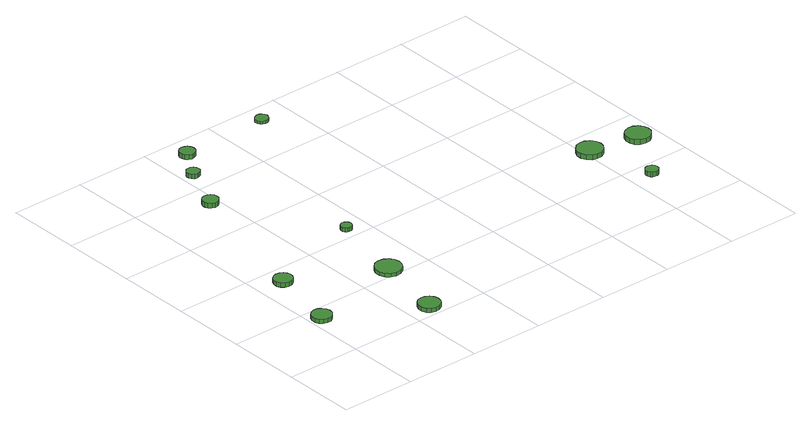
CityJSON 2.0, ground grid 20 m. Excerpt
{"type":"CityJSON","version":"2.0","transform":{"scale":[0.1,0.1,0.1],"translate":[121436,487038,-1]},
"CityObjects":{
"tree1":{"type":"SolitaryVegetationObject","attributes":{"function":"something"},"geometry":[{"type":"MultiSurface","lod":"1","boundaries":[[[0,1,2,3,4,5,6,7,8,9,10,11,12,13,14]],[[15,16,17,18,19,20,21,22,23,24,25,26,27,28,29]],[[0,29,28,1]],[[1,28,27,2]],[[2,27,26,3]],[[3,26,25,4]],[[4,25,24,5]],[[5,24,23,6]],[[6,23,22,7]],[[7,22,21,8]],[[8,21,20,9]],[[9,20,19,10]],[[10,19,18,11]],[[11,18,17,12]],[[12,17,16,13]],[[13,16,15,14]],[[14,15,29,0]]]}]},
"tree2":{"type":"SolitaryVegetationObject","attributes":{"function":"something"},"geometry":[{"type":"MultiSurface","lod":"1","boundaries":[[[30,31,32,33,34,35,36,37,38,39,40,41,42,43,44]],[[45,46,47,48,49,50,51,52,53,54,55,56,57,58,59]],[[30,59,58,31]],[[31,58,57,32]],[[32,57,56,33]],[[33,56,55,34]],[[34,55,54,35]],[[35,54,53,36]],[[36,53,52,37]],[[37,52,51,38]],[[38,51,50,39]],[[39,50,49,40]],[[40,49,48,41]],[[41,48,47,42]],[[42,47,46,43]],[[43,46,45,44]],[[44,45,59,30]]]}]},
"tree3":{"type":"SolitaryVegetationObject","attributes":{"function":"something"},"geometry":[{"type":"MultiSurface","lod":"1","boundaries":[[[60,61,62,63,64,65,66,67,68,69,70,71,72,73,74]],[[75,76,77,78,79,80,81,82,83,84,85,86,87,88,89]],[[60,89,88,61]],[[61,88,87,62]],[[62,87,86,63]],[[63,86,85,64]],[[64,85,84,65]],[[65,84,83,66]],[[66,83,82,67]],[[67,82,81,68]],[[68,81,80,69]],[[69,80,79,70]],[[70,79,78,71]],[[71,78,77,72]],[[72,77,76,73]],[[73,76,75,74]],[[74,75,89,60]]]}]},
"tree4":{"type":"SolitaryVegetationObject","attributes":{"function":"something"},"geometry":[{"type":"MultiSurface","lod":"1","boundaries":[[[90,91,92,93,94,95,96,97,98,99,100,101,102,103,104]],[[105,106,107,108,109,110,111,112,113,114,115,116,117,118,119]],[[90,119,118,91]],[[91,118,117,92]],[[92,117,116,93]],[[93,116,115,94]],[[94,115,114,95]],[[95,114,113,96]],[[96,113,112,97]],[[97,112,111,98]],[[98,111,110,99]],[[99,110,109,100]],[[100,109,108,101]],[[101,108,107,102]],[[102,107,106,103]],[[103,106,105,104]],[[104,105,119,90]]]}]},
"tree5":{"type":"SolitaryVegetationObject","attributes":{"function":"something"},"geometry":[{"type":"MultiSurface","lod":"1","boundaries":[[[120,121,122,123,124,125,126,127,128,129,130,131,132,133,134]],[[135,136,137,138,139,140,141,142,143,144,145,146,147,148,149]],[[120,149,148,121]],[[121,148,147,122]],[[122,147,146,123]],[[123,146,145,124]],[[124,145,144,125]],[[125,144,143,126]],[[126,143,142,127]],[[127,142,141,128]],[[128,141,140,129]],[[129,140,139,130]],[[130,139,138,131]],[[131,138,137,132]],[[132,137,136,133]],[[133,136,135,134]],[[134,135,149,120]]]}]},
"tree6":{"type":"SolitaryVegetationObject","attributes":{"function":"something"},"geometry":[{"type":"MultiSurface","lod":"1","boundaries":[[[150,151,152,153,154,155,156,157,158,159,160,161,162,163,164]],[[165,166,167,168,169,170,171,172,173,174,175,176,177,178,179]],[[150,179,178,151]],[[151,178,177,152]],[[152,177,176,153]],[[153,176,175,154]],[[154,175,174,155]],[[155,174,173,156]],[[156,173,172,157]],[[157,172,171,158]],[[158,171,170,159]],[[159,170,169,160]],[[160,169,168,161]],[[161,168,167,162]],[[162,167,166,163]],[[163,166,165,164]],[[164,165,179,150]]]}]},
"tree7":{"type":"SolitaryVegetationObject","attributes":{"function":"something"},"geometry":[{"type":"MultiSurface","lod":"1","boundaries":[[[180,181,182,183,184,185,186,187,188,189,190,191,192,193,194]],[[195,196,197,198,199,200,201,202,203,204,205,206,207,208,209]],[[180,209,208,181]],[[181,208,207,182]],[[182,207,206,183]],[[183,206,205,184]],[[184,205,204,185]],[[185,204,203,186]],[[186,203,202,187]],[[187,202,201,188]],[[188,201,200,189]],[[189,200,199,190]],[[190,199,198,191]],[[191,198,197,192]],[[192,197,196,193]],[[193,196,195,194]],[[194,195,209,180]]]}]},
"tree8":{"type":"SolitaryVegetationObject","attributes":{"function":"something"},"geometry":[{"type":"MultiSurface","lod":"1","boundaries":[[[210,211,212,213,214,215,216,217,218,219,220,221,222,223,224]],[[225,226,227,228,229,230,231,232,233,234,235,236,237,238,239]],[[210,239,238,211]],[[211,238,237,212]],[[212,237,236,213]],[[213,236,235,214]],[[214,235,234,215]],[[215,234,233,216]],[[216,233,232,217]],[[217,232,231,218]],[[218,231,230,219]],[[219,230,229,220]],[[220,229,228,221]],[[221,228,227,222]],[[222,227,226,223]],[[223,226,225,224]],[[224,225,239,210]]]}]},
"tree9":{"type":"SolitaryVegetationObject","attributes":{"function":"something"},"geometry":[{"type":"MultiSurface","lod":"1","boundaries":[[[240,241,242,243,244,245,246,247,248,249,250,251,252,253,254]],[[255,256,257,258,259,260,261,262,263,264,265,266,267,268,269]],[[240,269,268,241]],[[241,268,267,242]],[[242,267,266,243]],[[243,266,265,244]],[[244,265,264,245]],[[245,264,263,246]],[[246,263,262,247]],[[247,262,261,248]],[[248,261,260,249]],[[249,260,259,250]],[[250,259,258,251]],[[251,258,257,252]],[[252,257,256,253]],[[253,256,255,254]],[[254,255,269,240]]]}]},
"tree10":{"type":"SolitaryVegetationObject","attributes":{"function":"something"},"geometry":[{"type":"MultiSurface","lod":"1","boundaries":[[[270,271,272,273,274,275,276,277,278,279,280,281,282,283,284]],[[285,286,287,288,289,290,291,292,293,294,295,296,297,298,299]],[[270,299,298,271]],[[271,298,297,272]],[[272,297,296,273]],[[273,296,295,274]],[[274,295,294,275]],[[275,294,293,276]],[[276,293,292,277]],[[277,292,291,278]],[[278,291,290,279]],[[279,290,289,280]],[[280,289,288,281]],[[281,288,287,282]],[[282,287,286,283]],[[283,286,285,284]],[[284,285,299,270]]]}]},
"tree11":{"type":"SolitaryVegetationObject","attributes":{"function":"something"},"geometry":[{"type":"MultiSurface","lod":"1","boundaries":[[[300,301,302,303,304,305,306,307,308,309,310,311,312,313,314]],[[315,316,317,318,319,320,321,322,323,324,325,326,327,328,329]],[[300,329,328,301]],[[301,328,327,302]],[[302,327,326,303]],[[303,326,325,304]],[[304,325,324,305]],[[305,324,323,306]],[[306,323,322,307]],[[307,322,321,308]],[[308,321,320,309]],[[309,320,319,310]],[[310,319,318,311]],[[311,318,317,312]],[[312,317,316,313]],[[313,316,315,314]],[[314,315,329,300]]]}]},
"tree12":{"type":"SolitaryVegetationObject","attributes":{"function":"something"},"geometry":[{"type":"MultiSurface","lod":"1","boundaries":[[[330,331,332,333,334,335,336,337,338,339,340,341,342,343,344]],[[345,346,347,348,349,350,351,352,353,354,355,356,357,358,359]],[[330,359,358,331]],[[331,358,357,332]],[[332,357,356,333]],[[333,356,355,334]],[[334,355,354,335]],[[335,354,353,336]],[[336,353,352,337]],[[337,352,351,338]],[[338,351,350,339]],[[339,350,349,340]],[[340,349,348,341]],[[341,348,347,342]],[[342,347,346,343]],[[343,346,345,344]],[[344,345,359,330]]]}]}
},
"vertices":[
[60,162,17],[58,172,17],[51,181,17],[42,187,17],[31,188,17],[20,184,17],[12,177,17],[8,167,17],[8,156,17],[12,146,17],[20,139,17],[31,135,17],[42,136,17],[51,142,17],[58,151,17],[58,151,6],[51,142,6],[42,136,6],[31,135,6],[20,139,6],[12,146,6],[8,156,6],[8,167,6],[12,177,6],[20,184,6],[31,188,6],[42,187,6],[51,181,6],[58,172,6],[60,162,6],
[97,347,18],[95,357,18],[89,365,18],[80,370,18],[70,371,18],[60,368,18],[52,361,18],[48,352,18],[48,342,18],[52,333,18],[60,326,18],[70,323,18],[80,324,18],[89,329,18],[95,337,18],[95,337,6],[89,329,6],[80,324,6],[70,323,6],[60,326,6],[52,333,6],[48,342,6],[48,352,6],[52,361,6],[60,368,6],[70,371,6],[80,370,6],[89,365,6],[95,357,6],[97,347,6],
[291,38,17],[289,49,17],[282,59,17],[271,65,17],[259,66,17],[248,63,17],[239,55,17],[234,44,17],[234,32,17],[239,20,17],[248,12,17],[259,9,17],[271,10,17],[282,16,17],[289,26,17],[289,26,6],[282,16,6],[271,10,6],[259,9,6],[248,12,6],[239,20,6],[234,32,6],[234,44,6],[239,55,6],[248,63,6],[259,66,6],[271,65,6],[282,59,6],[289,49,6],[291,38,6],
[333,229,16],[330,243,16],[322,254,16],[310,261,16],[295,263,16],[282,259,16],[271,249,16],[265,236,16],[265,222,16],[271,208,16],[282,199,16],[295,194,16],[310,196,16],[322,203,16],[330,215,16],[330,215,6],[322,203,6],[310,196,6],[295,194,6],[282,199,6],[271,208,6],[265,222,6],[265,236,6],[271,249,6],[282,259,6],[295,263,6],[310,261,6],[322,254,6],[330,243,6],[333,229,6],
[195,730,22],[194,739,22],[188,746,22],[181,750,22],[172,751,22],[164,749,22],[157,743,22],[154,735,22],[154,726,22],[157,718,22],[164,712,22],[172,709,22],[181,710,22],[188,715,22],[194,722,22],[194,722,9],[188,715,9],[181,710,9],[172,709,9],[164,712,9],[157,718,9],[154,726,9],[154,735,9],[157,743,9],[164,749,9],[172,751,9],[181,750,9],[188,746,9],[194,739,9],[195,730,9],
[361,436,17],[359,442,17],[356,447,17],[351,450,17],[344,451,17],[339,449,17],[334,445,17],[332,439,17],[332,433,17],[334,428,17],[339,424,17],[344,422,17],[351,422,17],[356,426,17],[359,430,17],[359,430,6],[356,426,6],[351,422,6],[344,422,6],[339,424,6],[334,428,6],[332,433,6],[332,439,6],[334,445,6],[339,449,6],[344,451,6],[351,450,6],[356,447,6],[359,442,6],[361,436,6],
[250,861,18],[249,868,18],[245,874,18],[238,878,18],[231,878,18],[224,876,18],[219,871,18],[216,865,18],[216,858,18],[219,851,18],[224,846,18],[231,844,18],[238,845,18],[245,848,18],[249,854,18],[249,854,6],[245,848,6],[238,845,6],[231,844,6],[224,846,6],[219,851,6],[216,858,6],[216,865,6],[219,871,6],[224,876,6],[231,878,6],[238,878,6],[245,874,6],[249,868,6],[250,861,6],
[303,940,19],[301,948,19],[296,955,19],[288,959,19],[280,960,19],[272,958,19],[265,952,19],[262,944,19],[262,936,19],[265,928,19],[272,922,19],[280,919,19],[288,920,19],[296,924,19],[301,931,19],[301,931,6],[296,924,6],[288,920,6],[280,919,6],[272,922,6],[265,928,6],[262,936,6],[262,944,6],[265,952,6],[272,958,6],[280,960,6],[288,959,6],[296,955,6],[301,948,6],[303,940,6],
[538,947,14],[536,954,14],[532,960,14],[526,964,14],[519,964,14],[512,962,14],[506,957,14],[503,951,14],[503,943,14],[506,937,14],[512,932,14],[519,930,14],[526,931,14],[532,934,14],[536,940,14],[536,940,6],[532,934,6],[526,931,6],[519,930,6],[512,932,6],[506,937,6],[503,943,6],[503,951,6],[506,957,6],[512,962,6],[519,964,6],[526,964,6],[532,960,6],[536,954,6],[538,947,6],
[1071,152,26],[1070,159,26],[1066,165,26],[1060,168,26],[1053,169,26],[1046,167,26],[1041,162,26],[1038,156,26],[1038,149,26],[1041,142,26],[1046,138,26],[1053,136,26],[1060,136,26],[1066,140,26],[1070,145,26],[1070,145,13],[1066,140,13],[1060,136,13],[1053,136,13],[1046,138,13],[1041,142,13],[1038,149,13],[1038,156,13],[1041,162,13],[1046,167,13],[1053,169,13],[1060,168,13],[1066,165,13],[1070,159,13],[1071,152,13],
[1046,328,20],[1043,342,20],[1035,354,20],[1022,361,20],[1008,362,20],[995,358,20],[985,348,20],[979,336,20],[979,321,20],[985,308,20],[995,299,20],[1008,295,20],[1022,296,20],[1035,303,20],[1043,315,20],[1043,315,7],[1035,303,7],[1022,296,7],[1008,295,7],[995,299,7],[985,308,7],[979,321,7],[979,336,7],[985,348,7],[995,358,7],[1008,362,7],[1022,361,7],[1035,354,7],[1043,342,7],[1046,328,7],
[1177,308,20],[1174,321,20],[1166,332,20],[1154,339,20],[1141,340,20],[1128,336,20],[1117,327,20],[1112,314,20],[1112,301,20],[1117,288,20],[1128,279,20],[1141,275,20],[1154,276,20],[1166,283,20],[1174,294,20],[1174,294,7],[1166,283,7],[1154,276,7],[1141,275,7],[1128,279,7],[1117,288,7],[1112,301,7],[1112,314,7],[1117,327,7],[1128,336,7],[1141,340,7],[1154,339,7],[1166,332,7],[1174,321,7],[1177,308,7]
]}
